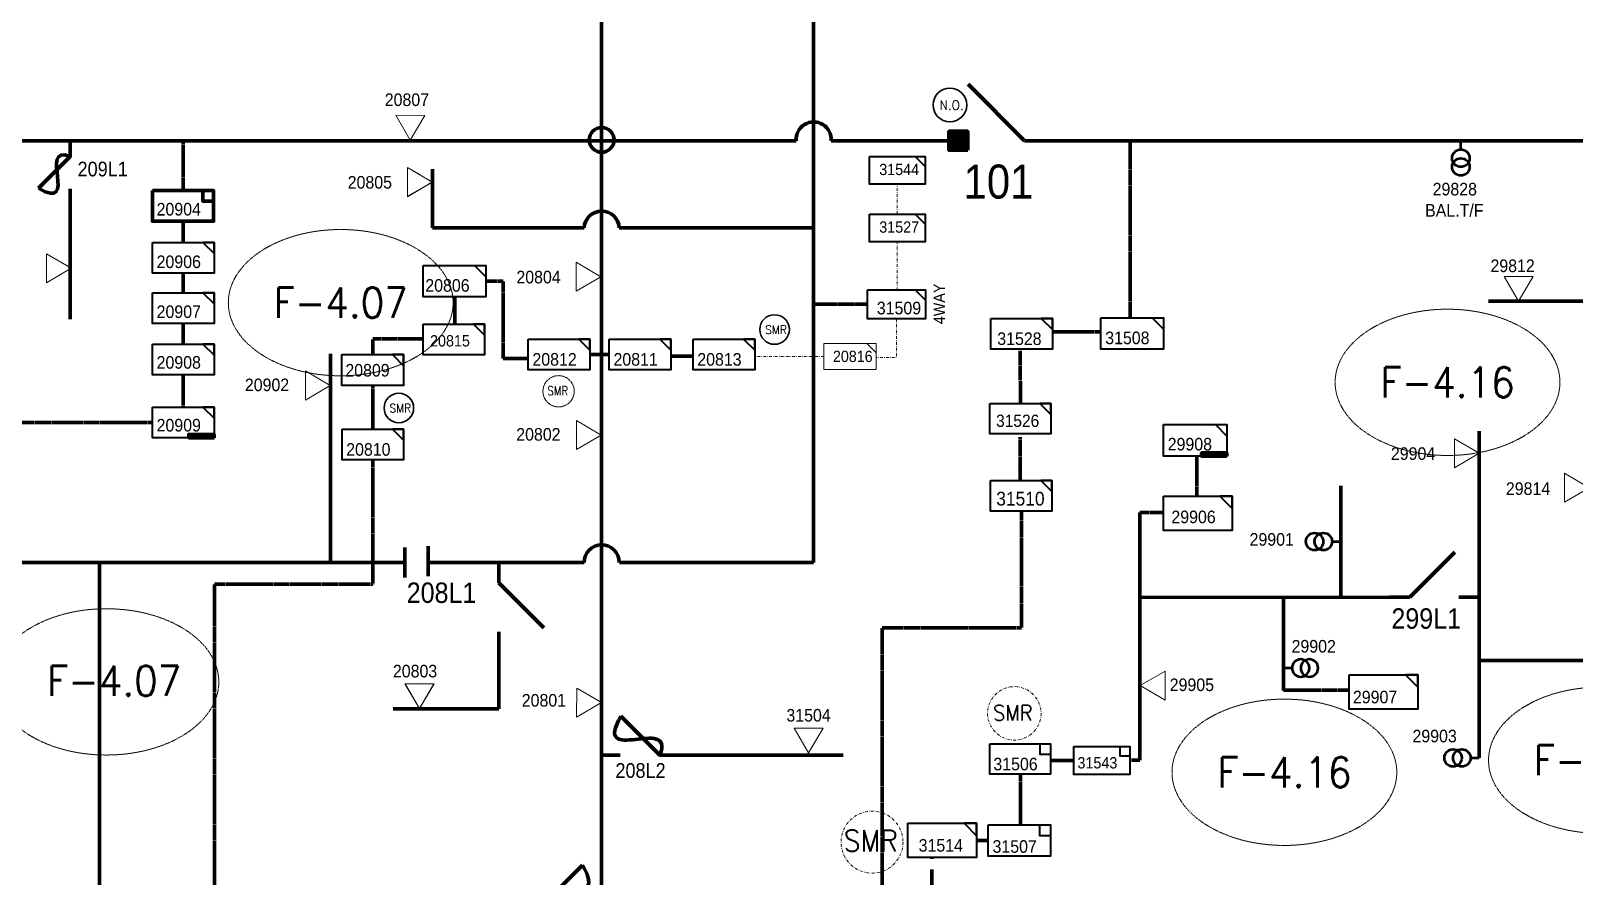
# Model space of a CAD drawing. Header units: metres. Extents: x 65984 to 144644, y -19036 to 23726.
# Drawn here: x 111825.1 to 112278.5, y 21247.8 to 21496.3 of the extents above; entities that cross this region are included whole.
import ezdxf
from ezdxf.enums import TextEntityAlignment as Align

# ---------------------------------------------------------------- set-up
doc = ezdxf.new("R2010")
doc.units = ezdxf.units.M
doc.header["$MEASUREMENT"] = 0
for name, pattern in [('( Phantom )', [2.5, 1.25, -0.25, 0.25, -0.25, 0.25, -0.25]), ('DGN Style 3', [0.013877, 0, -0.013877]), ('DGN Style 4', [1.6, 0.8, -0.4, 0, -0.4])]:
    doc.linetypes.add(name, pattern=pattern)
doc.layers.get('0').update_dxf_attribs({"color": 95, "lineweight": 40})
for name, color, linetype, lineweight in [('ABS', 7, 'Continuous', 40), ('ABS NUMBER', 112, 'Continuous', 30), ('CONTRACTOR NAME', 95, 'Continuous', 40), ('d_fco', 5, 'Continuous', 40), ('d_fco text', 95, 'Continuous', 40), ('d_oh branch', 94, 'Continuous', 40), ('d_tf', 1, 'Continuous', 40), ('d_tf no', 6, 'Continuous', 40), ('d_tf_200', 1, 'Continuous', 40), ('d_ug cable', 95, 'Continuous', 40), ('d_unit sub', 7, 'Continuous', 40), ('FDR  4  02', 126, 'Continuous', 40), ('fedr no', 95, 'Continuous', 40), ('O H MAIN FEEDER', 4, 'Continuous', 100), ('SW N O', 114, 'Continuous', 30)]:
    doc.layers.add(name, color=color, linetype=linetype, lineweight=lineweight)
doc.styles.add('Style-Arial', font='arial.ttf')
doc.styles.add('Style-msdefault', font='msdefault.shx')
doc.styles.add('Style-simplex', font='simplex.shx')
doc.styles.add('Style-STANDARD', font='STANDARD.shx')

# ---------------------------------------------------------------- blocks, each defined once
blk = doc.blocks.new('TFU_71')
at = {"layer": 'd_tf_200', "color": 251, "linetype": 'Continuous', "lineweight": 53}
blk.add_line((0, 10), (0, 0), dxfattribs=at)
for centre in [(0, 30), (0, 20)]:
    blk.add_circle(centre, 10, dxfattribs=at)
blk = doc.blocks.new('ABS2_1_1')
at = {"color": 0, "linetype": 'ByBlock', "lineweight": -2, "ltscale": 500}
for q in [(-29900, 43500), (0, 0)]:
    blk.add_line((0, 13600), q, dxfattribs=at)
at = {"color": 0, "linetype": 'ByBlock', "lineweight": -2, "ltscale": 500, "flags": 128}
for points in [[(5000, 43600), (-5000, 43600), (-5000, 53600), (5000, 53600)], [(3791, 49653), (3791, 49653), (3791, 49653)]]:
    blk.add_lwpolyline(points, close=True, dxfattribs=at)
at = {"color": 0, "linetype": 'ByBlock', "lineweight": -2, "ltscale": 500}
for points in [[(5000, 43600), (-5000, 43600), (5000, 53600), (-5000, 53600)], [(3791, 49653), (3791, 49653), (3791, 49653)]]:
    blk.add_solid(points, dxfattribs=at)
blk = doc.blocks.new('TF_8')
at = {"color": 0, "linetype": 'ByBlock', "lineweight": -2}
blk.add_line((6.3, 4.95), (9.9, 1.35), dxfattribs=at)
blk.add_3dface([(-10.1, 4.95), (9.9, 4.95), (9.9, -5.05), (-10.1, -5.05)], dxfattribs=at)
blk = doc.blocks.new('TF3')
at = {"color": 0, "linetype": 'ByBlock', "lineweight": -2}
for p, q in [((11.3, 9), (18.3, 9)), ((18.3, 9), (18.3, 2))]:
    blk.add_line(p, q, dxfattribs=at)
at = {"color": 0, "linetype": 'ByBlock', "lineweight": -2, "flags": 128}
blk.add_lwpolyline([(18.3, 2), (11.3, 2), (11.3, 9)], dxfattribs=at)
at = {"color": 0, "linetype": 'ByBlock', "lineweight": -2}
blk.add_3dface([(-21.7, 9), (18.3, 9), (18.3, -11), (-21.7, -11)], dxfattribs=at)
blk = doc.blocks.new('*U746')
at = {"layer": 'd_fco', "color": 1, "linetype": 'Continuous', "lineweight": 100}
blk.add_line((-4.6, 4.21), (-10.13, 4.21), dxfattribs=at)
at = {"layer": 'd_fco', "color": 1, "linetype": 'Continuous', "lineweight": 100, "flags": 128}
blk.add_lwpolyline([(13.02, 4.21), (7.07, 4.21), (-4.4, -7.26)], dxfattribs=at)
at = {"layer": 'd_fco', "color": 1, "linetype": 'Continuous', "lineweight": 100}
blk.add_open_spline([(-4.4, -7.26), (-13, 7.69), (11.58, -7.67), (7.07, 4.21)], degree=3, dxfattribs=at)
blk = doc.blocks.new('*U852')
at = {"layer": 'ABS', "color": 7, "linetype": 'Continuous', "lineweight": 211, "ltscale": 0.212951}
for p, q in [((-8.32, 9.06), (-8.32, 16.62)), ((-8.32, 9.06), (8.3, -7.56)), ((-8.32, -16.6), (-8.32, -9.05))]:
    blk.add_line(p, q, dxfattribs=at)
blk = doc.blocks.new('*U892')
at = {"layer": 'SW N O', "color": 3}
blk.add_circle((0, 0), 16.8, dxfattribs=at)
at = {"layer": 'SW N O', "color": 3, "style": 'Style-STANDARD'}
blk.add_text('N.O.', height=9.6, dxfattribs=at).set_placement((1.7, -0.2), align=Align.MIDDLE_CENTER)
blk = doc.blocks.new('FUSE01')
at = {"color": 0, "linetype": 'ByBlock', "lineweight": -2}
blk.add_line((0, -17.15), (0, -22.55), dxfattribs=at)
at = {"color": 0, "linetype": 'ByBlock', "lineweight": -2, "flags": 128}
blk.add_lwpolyline([(0, 0.05), (0, -5.75), (-11.2, -16.95)], dxfattribs=at)
at = {"color": 0, "linetype": 'ByBlock', "lineweight": -2}
blk.add_open_spline([(-11.2, -16.95), (3.4, -25.35), (-11.6, -1.35), (0, -5.75)], degree=3, dxfattribs=at)
blk = doc.blocks.new('TFU_9')
at = {"layer": 'd_tf_200', "color": 1, "linetype": 'Continuous', "lineweight": 53}
blk.add_line((0, 10), (0, 0), dxfattribs=at)
for centre in [(0, 30), (0, 20)]:
    blk.add_circle(centre, 10, dxfattribs=at)
blk = doc.blocks.new('*U1432')
at = {"layer": 'SW N O', "color": 3}
blk.add_circle((0, 0), 16.8, dxfattribs=at)
at = {"layer": 'SW N O', "color": 1, "style": 'Style-STANDARD'}
blk.add_text('SMR', height=9.6, dxfattribs=at).set_placement((1.7, -0.2), align=Align.MIDDLE_CENTER)
blk = doc.blocks.new('*U2122')
at = {"layer": 'd_unit sub', "color": 251, "linetype": 'Continuous', "lineweight": 40, "flags": 128}
blk.add_lwpolyline([(20, 10), (12.8, 10), (20, 2.8)], close=True, dxfattribs=at)
at = {"layer": 'd_unit sub', "color": 251, "linetype": 'Continuous', "lineweight": 40, "xscale": 2, "yscale": 2, "zscale": 0.9436441887051116}
blk.add_blockref('TF_8', (0.2, 0.1), dxfattribs=at)
blk = doc.blocks.new('TRA1_587')
at = {"layer": 'd_tf', "color": 1, "linetype": 'Continuous', "lineweight": 0, "ltscale": 0.000426762, "flags": 128}
blk.add_lwpolyline([(10, -17), (0, 0), (-10, -17)], close=True, dxfattribs=at)
blk = doc.blocks.new('TRA1_586')
at = {"layer": 'd_tf', "color": 1, "linetype": 'Continuous', "lineweight": 0, "ltscale": 0.000426762, "xscale": 1.000046566088347, "yscale": 1.000046566088347, "zscale": 1.000046566088347, "rotation": 180.0000042736749}
blk.add_blockref('TRA1_587', (0, 0), dxfattribs=at)
blk = doc.blocks.new('TRA1_628')
at = {"layer": 'd_tf', "color": 231, "linetype": 'Continuous', "lineweight": 0, "ltscale": 0.000426762, "flags": 128}
blk.add_lwpolyline([(10, -17), (0, 0), (-10, -17)], close=True, dxfattribs=at)
blk = doc.blocks.new('TRA1_627')
at = {"layer": 'd_tf', "color": 231, "linetype": 'Continuous', "lineweight": 0, "ltscale": 0.000426762, "xscale": 1.000046566088347, "yscale": 1.000046566088347, "zscale": 1.000046566088347, "rotation": 180.0000042736749}
blk.add_blockref('TRA1_628', (0, 0), dxfattribs=at)
blk = doc.blocks.new('TRA1_626')
at = {"layer": 'd_tf', "color": 194, "linetype": 'Continuous', "lineweight": 0, "ltscale": 0.000426762, "flags": 128}
blk.add_lwpolyline([(10, -17), (0, 0), (-10, -17)], close=True, dxfattribs=at)
blk = doc.blocks.new('TRA1_625')
at = {"layer": 'd_tf', "color": 194, "linetype": 'Continuous', "lineweight": 0, "ltscale": 0.000426762, "xscale": 1.000046566207833, "yscale": 1.000046566207833, "zscale": 1.000046566207833, "rotation": 180}
blk.add_blockref('TRA1_626', (0, 0), dxfattribs=at)
blk = doc.blocks.new('TRA1_630')
at = {"layer": 'd_tf', "color": 1, "linetype": 'Continuous', "lineweight": 0, "ltscale": 0.000426762, "flags": 128}
blk.add_lwpolyline([(10.1, -17), (0.1, 0), (-9.9, -17)], close=True, dxfattribs=at)
blk = doc.blocks.new('TRA1_629')
at = {"layer": 'd_tf', "color": 1, "linetype": 'Continuous', "lineweight": 0, "ltscale": 0.000426762, "xscale": 1.000046566088347, "yscale": 1.000046566088347, "zscale": 1.000046566088347, "rotation": 180.0000042736749}
blk.add_blockref('TRA1_630', (0, 0), dxfattribs=at)
blk = doc.blocks.new('TRA1_569')
at = {"layer": 'd_tf', "color": 1, "linetype": 'Continuous', "lineweight": 0, "ltscale": 0.000426762, "flags": 128}
blk.add_lwpolyline([(10, -17.1), (0, -0.1), (-10, -17.1)], close=True, dxfattribs=at)
blk = doc.blocks.new('TRA1_568')
at = {"layer": 'd_tf', "color": 1, "linetype": 'Continuous', "lineweight": 0, "ltscale": 0.000426762, "xscale": 1.000046566207833, "yscale": 1.000046566207833, "zscale": 1.000046566207833, "rotation": 180}
blk.add_blockref('TRA1_569', (0, 0), dxfattribs=at)
blk = doc.blocks.new('*U2220')
at = {"layer": 'd_unit sub', "color": 231, "linetype": 'Continuous', "lineweight": 40, "flags": 128}
blk.add_lwpolyline([(5.46, 4.25), (8.53, 4.25), (8.53, 1.18)], close=True, dxfattribs=at)
at = {"layer": 'd_unit sub', "color": 231, "linetype": 'Continuous', "lineweight": 40, "xscale": 0.8535245333131425, "yscale": 0.8535245333131425, "zscale": 0.4267622666565712}
blk.add_blockref('TF_8', (0.08, 0.03), dxfattribs=at)
blk = doc.blocks.new('*U2226')
at = {"layer": 'd_unit sub', "color": 194, "linetype": 'Continuous', "lineweight": 40, "flags": 128}
blk.add_lwpolyline([(20, 10), (12.8, 10), (20, 2.8)], close=True, dxfattribs=at)
at = {"layer": 'd_unit sub', "color": 194, "linetype": 'Continuous', "lineweight": 40, "xscale": 2, "yscale": 2, "zscale": 0.9436441887051116}
blk.add_blockref('TF_8', (0.2, 0.1), dxfattribs=at)
blk = doc.blocks.new('*U2234')
at = {"layer": 'd_unit sub', "color": 2, "linetype": 'Continuous', "lineweight": 40, "flags": 128}
blk.add_lwpolyline([(20, 10), (12.8, 10), (20, 2.8)], close=True, dxfattribs=at)
at = {"layer": 'd_unit sub', "color": 2, "linetype": 'Continuous', "lineweight": 40, "xscale": 2, "yscale": 2, "zscale": 0.9436441887051116}
blk.add_blockref('TF_8', (0.2, 0.1), dxfattribs=at)
blk = doc.blocks.new('*U2322')
at = {"layer": 'd_unit sub', "color": 2, "linetype": 'Continuous', "lineweight": 40, "flags": 128}
blk.add_lwpolyline([(20, 10), (12.8, 10), (20, 2.8)], close=True, dxfattribs=at)
at = {"layer": 'd_unit sub', "color": 2, "linetype": 'Continuous', "lineweight": 40, "xscale": 2, "yscale": 2, "zscale": 0.9436441887051116}
blk.add_blockref('TF_8', (0.2, 0.1), dxfattribs=at)
blk = doc.blocks.new('*U2334')
at = {"layer": 'd_unit sub', "color": 2, "linetype": 'Continuous', "lineweight": 40, "flags": 128}
blk.add_lwpolyline([(19.99, 9.99), (12.79, 9.99), (19.99, 2.79)], close=True, dxfattribs=at)
at = {"layer": 'd_unit sub', "color": 2, "linetype": 'Continuous', "lineweight": 40, "xscale": 2, "yscale": 2, "zscale": 0.8461415128981612}
blk.add_blockref('TF_8', (0.19, 0.09), dxfattribs=at)
blk = doc.blocks.new('*U2402')
at = {"layer": 'd_unit sub', "color": 1, "linetype": 'Continuous', "lineweight": 40, "flags": 128}
blk.add_lwpolyline([(20, 10), (12.8, 10), (20, 2.8)], close=True, dxfattribs=at)
at = {"layer": 'd_unit sub', "color": 1, "linetype": 'Continuous', "lineweight": 40, "xscale": 2, "yscale": 2, "zscale": 0.9436441887051116}
blk.add_blockref('TF_8', (0.2, 0.1), dxfattribs=at)
blk = doc.blocks.new('TRA1_708')
at = {"layer": 'd_tf', "color": 1, "linetype": 'Continuous', "lineweight": 0, "ltscale": 0.000426762, "flags": 128}
blk.add_lwpolyline([(9.9, -17.1), (-0.1, -0.1), (-10.1, -17.1)], close=True, dxfattribs=at)
blk = doc.blocks.new('TRA1_707')
at = {"layer": 'd_tf', "color": 1, "linetype": 'Continuous', "lineweight": 0, "ltscale": 0.000426762, "xscale": 1.000046566207833, "yscale": 1.000046566207833, "zscale": 1.000046566207833, "rotation": 180}
blk.add_blockref('TRA1_708', (0, 0), dxfattribs=at)
blk = doc.blocks.new('*U2414')
at = {"layer": 'd_unit sub', "color": 1, "linetype": 'Continuous', "lineweight": 40, "flags": 128}
blk.add_lwpolyline([(19.99, 9.99), (12.79, 9.99), (19.99, 2.79)], close=True, dxfattribs=at)
at = {"layer": 'd_unit sub', "color": 1, "linetype": 'Continuous', "lineweight": 40, "xscale": 2, "yscale": 2, "zscale": 0.8461415128981612}
blk.add_blockref('TF_8', (0.19, 0.09), dxfattribs=at)
blk = doc.blocks.new('TRA1_710')
at = {"layer": 'd_tf', "color": 1, "linetype": 'Continuous', "lineweight": 0, "ltscale": 0.000426762, "flags": 128}
blk.add_lwpolyline([(10.1, -17), (0.1, 0), (-9.9, -17)], close=True, dxfattribs=at)
blk = doc.blocks.new('TRA1_709')
at = {"layer": 'd_tf', "color": 1, "linetype": 'Continuous', "lineweight": 0, "ltscale": 0.000426762, "xscale": 1.000046566207833, "yscale": 1.000046566207833, "zscale": 1.000046566207833, "rotation": 180}
blk.add_blockref('TRA1_710', (0, 0), dxfattribs=at)
blk = doc.blocks.new('TRA1_1446')
at = {"layer": 'd_ug cable', "color": 11, "linetype": 'DGN Style 3', "lineweight": 13, "flags": 128}
blk.add_lwpolyline([(10, -17), (0, 0), (-10, -17)], close=True, dxfattribs=at)
blk = doc.blocks.new('TRA1_1445')
at = {"layer": 'd_ug cable', "color": 11, "linetype": 'DGN Style 3', "lineweight": 13, "xscale": 1.000046566207833, "yscale": 1.000046566207833, "zscale": 1.000046566207833, "rotation": 180}
blk.add_blockref('TRA1_1446', (0, 0), dxfattribs=at)
blk = doc.blocks.new('*U3440')
at = {"layer": 'd_ug cable', "color": 11, "linetype": 'DGN Style 3', "lineweight": 13, "flags": 128}
blk.add_lwpolyline([(5.46, 4.25), (8.53, 4.25), (8.53, 1.18)], close=True, dxfattribs=at)
at = {"layer": 'd_ug cable', "color": 11, "linetype": 'DGN Style 3', "lineweight": 13, "xscale": 0.8535245333131425, "yscale": 0.8535245333131425, "zscale": 0.4267622666565712}
blk.add_blockref('TF_8', (0.08, 0.03), dxfattribs=at)
blk = doc.blocks.new('*U3454')
at = {"layer": 'd_ug cable', "color": 6, "linetype": 'Continuous', "lineweight": 13, "flags": 128}
blk.add_lwpolyline([(5.46, 4.25), (8.53, 4.25), (8.53, 1.18)], close=True, dxfattribs=at)
at = {"layer": 'd_ug cable', "color": 6, "linetype": 'Continuous', "lineweight": 13, "xscale": 0.8535245333131425, "yscale": 0.8535245333131425, "zscale": 0.4267622666565712}
blk.add_blockref('TF_8', (0.08, 0.03), dxfattribs=at)
blk = doc.blocks.new('TRA1_1454')
at = {"layer": 'd_ug cable', "color": 6, "linetype": 'Continuous', "lineweight": 13, "flags": 128}
blk.add_lwpolyline([(10.1, -17), (0.1, 0), (-9.9, -17)], close=True, dxfattribs=at)
blk = doc.blocks.new('TRA1_1453')
at = {"layer": 'd_ug cable', "color": 6, "linetype": 'Continuous', "lineweight": 13, "xscale": 1.000046566088347, "yscale": 1.000046566088347, "zscale": 1.000046566088347, "rotation": 180.0000042736749}
blk.add_blockref('TRA1_1454', (0, 0), dxfattribs=at)
blk = doc.blocks.new('*U3820')
at = {"layer": 'd_unit sub', "color": 6, "linetype": 'Continuous', "lineweight": 40, "flags": 128}
blk.add_lwpolyline([(5.46, 4.25), (8.53, 4.25), (8.53, 1.18)], close=True, dxfattribs=at)
at = {"layer": 'd_unit sub', "color": 6, "linetype": 'Continuous', "lineweight": 40, "xscale": 0.8535245333131424, "yscale": 0.8535245333131424, "zscale": 0.2933023520759168}
blk.add_blockref('TF_8', (0.08, 0.03), dxfattribs=at)
blk = doc.blocks.new('*U3834')
at = {"layer": 'd_unit sub', "color": 194, "linetype": 'Continuous', "lineweight": 40, "flags": 128}
blk.add_lwpolyline([(20, 10), (12.8, 10), (20, 2.8)], close=True, dxfattribs=at)
at = {"layer": 'd_unit sub', "color": 194, "linetype": 'Continuous', "lineweight": 40, "xscale": 2, "yscale": 2, "zscale": 0.8536015109420664}
blk.add_blockref('TF_8', (0.2, 0.1), dxfattribs=at)
blk = doc.blocks.new('*U3844')
at = {"layer": 'd_unit sub', "color": 251, "linetype": 'Continuous', "lineweight": 40, "flags": 128}
blk.add_lwpolyline([(20, 10), (12.8, 10), (20, 2.8)], close=True, dxfattribs=at)
at = {"layer": 'd_unit sub', "color": 251, "linetype": 'Continuous', "lineweight": 40, "xscale": 2, "yscale": 2, "zscale": 0.8531583076917896}
blk.add_blockref('TF_8', (0.2, 0.1), dxfattribs=at)
blk = doc.blocks.new('*U3845')
at = {"layer": 'd_unit sub', "color": 251, "linetype": 'Continuous', "lineweight": 40, "flags": 128}
blk.add_lwpolyline([(20, 10), (12.8, 10), (20, 2.8)], close=True, dxfattribs=at)
at = {"layer": 'd_unit sub', "color": 251, "linetype": 'Continuous', "lineweight": 40, "xscale": 2, "yscale": 2, "zscale": 0.856885946261824}
blk.add_blockref('TF_8', (0.2, 0.1), dxfattribs=at)

msp = doc.modelspace()

# ---------------------------------------------------------------- linework, layer by layer
at = {"layer": 'CONTRACTOR NAME', "color": 140, "lineweight": 211, "ltscale": 0.498271, "flags": 128}
for points in [[(111876.87, 21376.68), (111871.45, 21376.68), (111871.45, 21377.67), (111876.87, 21377.67)], [(111878.87, 21376.68), (111876.87, 21376.68), (111876.87, 21377.67), (111878.87, 21377.67)]]:
    msp.add_lwpolyline(points, close=True, dxfattribs=at)
at = {"layer": 'CONTRACTOR NAME', "color": 1, "lineweight": 211, "ltscale": 0.498271, "flags": 128}
for points in [[(112174.43, 21371.26), (112169.01, 21371.26), (112169.01, 21372.24), (112174.43, 21372.24)], [(112176.43, 21371.26), (112174.43, 21371.26), (112174.43, 21372.24), (112176.43, 21372.24)]]:
    msp.add_lwpolyline(points, close=True, dxfattribs=at)
at = {"layer": 'd_oh branch', "color": 231, "linetype": 'Continuous', "lineweight": 100}
for p, q in [((111943.03, 21438.4), (111943.03, 21455.69)), ((111987.62, 21438.4), (111943.03, 21438.4)), ((112055, 21438.43), (111997.95, 21438.4)), ((111962.55, 21314.81), (111962.55, 21297.04)), ((111962.55, 21297.04), (111931.5, 21297.04))]:
    msp.add_line(p, q, dxfattribs=at)
at = {"layer": 'd_oh branch', "color": 1, "linetype": 'Continuous', "lineweight": 100}
for p, q in [((111836.65, 21445.55), (111836.65, 21411.6)), ((112371.51, 21416.87), (112253.29, 21416.87)), ((112250.59, 21330.14), (112250.59, 21378.64)), ((112209.9, 21329.66), (112209.9, 21362.56)), ((112150.87, 21354.7), (112150.87, 21329.74)), ((112193.05, 21329.77), (112193.05, 21302.45)), ((112250.59, 21282.59), (112250.59, 21311.27)), ((112015.84, 21283.44), (112063.76, 21283.44))]:
    msp.add_line(p, q, dxfattribs=at)
at = {"layer": 'd_oh branch', "color": 194, "linetype": 'Continuous', "lineweight": 100}
for p, q in [((111913.09, 21340.05), (111913.09, 21401.37)), ((111845.27, 21189.88), (111845.27, 21339.86))]:
    msp.add_line(p, q, dxfattribs=at)
at = {"layer": 'd_oh branch', "color": 2, "linetype": 'Continuous', "lineweight": 100}
for p, q in [((111934.92, 21344.48), (111934.92, 21335.6)), ((111941.8, 21344.86), (111941.8, 21335.97))]:
    msp.add_line(p, q, dxfattribs=at)
at = {"layer": 'd_oh branch', "color": 1, "linetype": 'Continuous', "lineweight": 211}
for p, q in [((112150.87, 21329.74), (112226.11, 21329.81)), ((112150.87, 21329.74), (112150.87, 21281.94)), ((112250.59, 21311.27), (112250.59, 21330.14)), ((112420.48, 21311.27), (112250.59, 21311.27))]:
    msp.add_line(p, q, dxfattribs=at)
at = {"layer": 'd_oh branch', "color": 231, "linetype": 'Continuous', "lineweight": 100}
msp.add_arc((111992.78, 21438.14), 5.17, 2.9654, 177.0867, dxfattribs=at)
at = {"layer": 'd_ug cable', "color": 6, "linetype": 'Continuous', "lineweight": 13}
for p, q in [((112055, 21340.05), (112055, 21536.81)), ((111943.03, 21438.4), (111943.03, 21455.69)), ((111987.62, 21438.4), (111943.03, 21438.4)), ((112055, 21438.43), (111997.95, 21438.4)), ((111987.61, 21340.02), (111941.8, 21340.02)), ((112055, 21340.05), (111997.96, 21340.05)), ((111962.55, 21314.81), (111962.55, 21297.04)), ((111962.55, 21297.04), (111931.5, 21297.04))]:
    msp.add_line(p, q, dxfattribs=at)
at = {"layer": 'd_ug cable', "color": 1, "linetype": 'DGN Style 3', "lineweight": 100}
for p, q in [((111869.83, 21449.25), (111869.83, 21464)), ((111869.83, 21434.14), (111869.83, 21440.21)), ((111869.83, 21419.32), (111869.83, 21425.09)), ((111869.83, 21404.23), (111869.83, 21410.28)), ((111869.83, 21385.73), (111869.83, 21395.18)), ((111860.78, 21381.21), (111788.98, 21381.21)), ((112167.59, 21359.52), (112167.59, 21371.26)), ((112150.87, 21354.7), (112157.83, 21354.7)), ((112147.98, 21281.94), (112150.87, 21281.94)), ((112102.9, 21258.33), (112106.34, 21258.33))]:
    msp.add_line(p, q, dxfattribs=at)
at = {"layer": 'd_ug cable', "color": 6, "linetype": 'DGN Style 4', "lineweight": 13}
for p, q in [((112079.63, 21442.46), (112079.63, 21451.32)), ((112079.63, 21420.11), (112079.63, 21434.37)), ((112055, 21415.93), (112070.85, 21415.93)), ((112058.07, 21400.62), (112037.73, 21400.54))]:
    msp.add_line(p, q, dxfattribs=at)
at = {"layer": 'd_ug cable', "color": 11, "linetype": 'DGN Style 3', "lineweight": 13}
for p, q in [((111987.62, 21438.4), (111943.03, 21438.4)), ((112055, 21438.43), (111997.95, 21438.4)), ((112055, 21415.93), (112070.85, 21415.93)), ((111987.61, 21340.02), (111941.8, 21340.02)), ((112055, 21340.05), (111997.96, 21340.05)), ((111962.55, 21314.81), (111962.55, 21297.04)), ((111962.55, 21297.04), (111931.5, 21297.04))]:
    msp.add_line(p, q, dxfattribs=at)
at = {"layer": 'd_ug cable', "color": 194, "linetype": 'DGN Style 3', "lineweight": 100}
for p, q in [((111949.67, 21410.06), (111949.67, 21418.16)), ((111989.29, 21401.18), (111995.01, 21401.18)), ((111963.8, 21400.01), (111971.2, 21400.01)), ((112013.1, 21400.71), (112019.64, 21400.71))]:
    msp.add_line(p, q, dxfattribs=at)
at = {"layer": 'd_ug cable', "color": 231, "linetype": 'DGN Style 3', "lineweight": 100}
msp.add_line((112055, 21415.93), (112070.85, 21415.93), dxfattribs=at)
at = {"layer": 'd_ug cable', "color": 251, "linetype": 'DGN Style 3', "lineweight": 100, "flags": 128}
for points in [[(112148.02, 21464), (112148.02, 21411.94), (112148.12, 21411.94)], [(112139.41, 21407.84), (112139.41, 21407.84), (112125.18, 21407.84)], [(112115.74, 21402.29), (112115.74, 21402.29), (112115.79, 21386.78)], [(112115.74, 21376.84), (112115.74, 21376.84), (112115.74, 21364.04)], [(111895.28, 20644.58), (111895.28, 20675.57), (112069.27, 20675.57), (112069.27, 21060.05), (112075.22, 21060.05), (112075.22, 21320.87), (112116.13, 21320.87), (112116.13, 21354.9)]]:
    msp.add_lwpolyline(points, dxfattribs=at)
at = {"layer": 'd_ug cable', "color": 194, "linetype": 'DGN Style 3', "lineweight": 100, "flags": 128}
for points in [[(111958.71, 21422.76), (111963.8, 21422.76), (111963.8, 21400.01), (111963.8, 21400.01)], [(111925.55, 21401.13), (111925.55, 21405.75), (111940.33, 21405.75), (111940.33, 21405.75)], [(111925.53, 21379.23), (111925.53, 21392.39), (111925.53, 21392.39)], [(111776.05, 21172.99), (111878.97, 21172.99), (111878.97, 21333.64), (111925.53, 21333.64), (111925.53, 21370.19)]]:
    msp.add_lwpolyline(points, dxfattribs=at)
at = {"layer": 'd_ug cable', "color": 6, "linetype": 'DGN Style 4', "lineweight": 13, "flags": 128}
msp.add_lwpolyline([(112079.38, 21411.66), (112079.38, 21400.33), (112073.43, 21400.33)], dxfattribs=at)
at = {"layer": 'd_ug cable', "color": 1, "linetype": 'DGN Style 3', "lineweight": 100, "flags": 128}
for points in [[(112212.4, 21302.51), (112193.05, 21302.51)], [(112131.48, 21281.84), (112124.79, 21281.84)], [(112115.86, 21262.91), (112115.86, 21277.81)]]:
    msp.add_lwpolyline(points, dxfattribs=at)
at = {"layer": 'd_ug cable', "color": 1, "linetype": '( Phantom )', "lineweight": 140, "ltscale": 12.802868, "flags": 128}
msp.add_lwpolyline([(111814.73, 20644.58), (111814.73, 20690.41), (112055.7, 20690.41), (112055.7, 21047.38), (112089.75, 21047.38), (112089.75, 21253.28)], dxfattribs=at)
at = {"layer": 'd_ug cable', "color": 2, "linetype": 'DGN Style 3', "lineweight": 13}
msp.add_circle((111980.11, 21390.36), 4.6, dxfattribs=at)
at = {"layer": 'd_ug cable', "color": 2, "linetype": 'DGN Style 4', "lineweight": 13}
for centre, radius in [((112114.01, 21295.69), 7.86), ((112072.2, 21257.84), 9.1)]:
    msp.add_circle(centre, radius, dxfattribs=at)
at = {"layer": 'd_ug cable', "color": 6, "linetype": 'Continuous', "lineweight": 13}
for centre, start, end in [((111992.78, 21438.14), 2.9654, 177.0867), ((111992.78, 21340.05), 360, 180)]:
    msp.add_arc(centre, 5.17, start, end, dxfattribs=at)
at = {"layer": 'FDR  4  02', "color": 1, "linetype": 'Continuous'}
msp.add_line((111992.73, 21393.54), (111992.73, 21564.04), dxfattribs=at)
at = {"layer": 'fedr no', "color": 82, "linetype": 'DGN Style 3', "lineweight": 13, "true_color": 0x1dc70e}
for centre in [(111916.1, 21416.41), (112241.28, 21392.99), (111847.26, 21304.94), (112286.35, 21281.91), (112193.35, 21278.37)]:
    msp.add_ellipse(centre, major_axis=(33.02, 0), ratio=0.651175, dxfattribs=at)
at = {"layer": 'O H MAIN FEEDER', "color": 1, "lineweight": 211, "ltscale": 0.498271}
msp.add_line((111992.73, 21172.8), (111992.73, 21564.04), dxfattribs=at)
at = {"layer": 'O H MAIN FEEDER', "color": 231, "lineweight": 211, "ltscale": 0.498271}
for p, q in [((112055, 21340.05), (112055, 21536.81)), ((111987.61, 21340.02), (111941.8, 21340.02)), ((112055, 21340.05), (111997.96, 21340.05))]:
    msp.add_line(p, q, dxfattribs=at)
at = {"layer": 'O H MAIN FEEDER', "color": 194, "lineweight": 211, "ltscale": 0.498271}
for p, q in [((111934.92, 21340.05), (111681.77, 21340.05)), ((112055, 21340.05), (111997.96, 21340.05))]:
    msp.add_line(p, q, dxfattribs=at)
at = {"layer": 'O H MAIN FEEDER', "color": 1, "lineweight": 211, "ltscale": 0.498271, "flags": 128}
for points in [[(112049.89, 21464), (111589.27, 21464)], [(112094.7, 21464), (112060.21, 21464)]]:
    msp.add_lwpolyline(points, dxfattribs=at)
at = {"layer": 'O H MAIN FEEDER', "color": 251, "lineweight": 211, "ltscale": 0.498271, "flags": 128}
msp.add_lwpolyline([(112577.47, 21464), (112120.26, 21464)], dxfattribs=at)
at = {"layer": 'O H MAIN FEEDER', "color": 1, "ltscale": 0.426762}
msp.add_circle((111992.77, 21464.26), 3.65, dxfattribs=at)
at = {"layer": 'O H MAIN FEEDER', "color": 1, "lineweight": 211, "ltscale": 0.498271}
msp.add_arc((112055.05, 21464.34), 5.17, 356.2737, 183.7263, dxfattribs=at)
at = {"layer": 'O H MAIN FEEDER', "color": 231, "lineweight": 211, "ltscale": 0.498271}
msp.add_arc((111992.78, 21340.05), 5.17, 360, 180, dxfattribs=at)

# ---------------------------------------------------------------- block references
at = {"layer": 'ABS', "color": 7, "linetype": 'Continuous', "lineweight": 211, "ltscale": 0.829472, "xscale": 0.000555747191877611, "yscale": -0.0005557471918776113, "zscale": 0.0003680335276451397, "rotation": 270.0000000000002}
msp.add_blockref('ABS2_1_1', (112124.57, 21464), dxfattribs=at)
at = {"layer": 'ABS', "color": 7, "linetype": 'Continuous', "lineweight": 211, "ltscale": 0.212951, "xscale": 0.7953855433463735, "yscale": 0.7953855433463735, "zscale": 0.7953855433463735, "rotation": 90.00000000000001}
msp.add_blockref('*U852', (112237.42, 21336.45), dxfattribs=at)
at = {"layer": 'ABS', "color": 7, "linetype": 'Continuous', "lineweight": 211, "ltscale": 0.212951, "xscale": 0.7953855433463735, "yscale": 0.7953855433463735, "zscale": 0.7953855433463735}
msp.add_blockref('*U852', (111969.17, 21326.81), dxfattribs=at)
at = {"layer": 'd_fco', "color": 1, "linetype": 'Continuous', "lineweight": 100, "xscale": 0.8364540426468796, "yscale": 0.8364540426468796, "zscale": 0.4182270213234398}
msp.add_blockref('FUSE01', (111836.65, 21464.22), dxfattribs=at)
at = {"layer": 'd_fco', "color": 1, "linetype": 'Continuous', "lineweight": 100, "extrusion": (0, 0, -1), "rotation": 180.0000000006}
msp.add_blockref('*U746', (-112002.82, 21287.65), dxfattribs=at)
at = {"layer": 'd_fco', "color": 1, "linetype": 'Continuous', "lineweight": 100, "rotation": 180.0000000006}
msp.add_blockref('*U746', (111982.75, 21243.8), dxfattribs=at)
at = {"layer": 'd_tf', "color": 1, "linetype": 'Continuous', "lineweight": 0, "ltscale": 0.000426762}
for name, p, xscale, yscale, zscale, rotation in [('TRA1_629', (111936.56, 21464.22), 0.4267628141947012, 0.4267628141947012, 0.4267628141947012, 359.9082192556203), ('TRA1_568', (111836.91, 21426.54), 0.4267622666565712, 0.4267622666565712, 0.4267622666565712, 89.99999999999999), ('TRA1_586', (111992.54, 21424), 0.4267628141947012, 0.4267628141947012, 0.4267628141947012, 89.90821925562032), ('TRA1_586', (111992.59, 21377.51), 0.4267628141947012, 0.4267628141947012, 0.4267628141947012, 89.90821925562032), ('TRA1_568', (112250.59, 21372.15), 0.4267622666565712, 0.4267622666565712, 0.4267622666565712, 89.99999999999999), ('TRA1_568', (112282.96, 21361.99), 0.4267622666565712, 0.4267622666565712, 0.4267622666565712, 89.99999999999999), ('TRA1_707', (112150.98, 21303.9), 0.4267622666565712, 0.4267622666565712, 0.4267622666565712, 270), ('TRA1_586', (111992.67, 21298.85), 0.4267628141947012, 0.4267628141947012, 0.4267628141947012, 89.90821925562032), ('TRA1_586', (112053.55, 21284.04), 0.4267628141947012, 0.4267628141947012, 0.4267628141947012, 359.9082192556203)]:
    msp.add_blockref(name, p, dxfattribs=dict(at, xscale=xscale, yscale=yscale, zscale=zscale, rotation=rotation))
at = {"layer": 'd_tf', "color": 231, "linetype": 'Continuous', "lineweight": 0, "ltscale": 0.000426762, "xscale": 0.4267628141947012, "yscale": 0.4267628141947012, "zscale": 0.4267628141947012}
for p, rotation in [((111942.98, 21451.86), 89.90821925562032), ((111939.25, 21297.12), 359.9082192556203)]:
    msp.add_blockref('TRA1_627', p, dxfattribs=dict(at, rotation=rotation))
at = {"layer": 'd_tf', "color": 1, "linetype": 'Continuous', "lineweight": 0, "ltscale": 0.000426762, "xscale": 0.4267622666565712, "yscale": 0.4267622666565712, "zscale": 0.4267622666565712}
msp.add_blockref('TRA1_709', (112262.22, 21416.85), dxfattribs=at)
at = {"layer": 'd_tf', "color": 194, "linetype": 'Continuous', "lineweight": 0, "ltscale": 0.000426762, "xscale": 0.4267622666565712, "yscale": 0.4267622666565712, "zscale": 0.4267622666565712, "rotation": 89.99999999999999}
msp.add_blockref('TRA1_625', (111912.98, 21392.06), dxfattribs=at)
at = {"layer": 'd_tf_200', "color": 251, "linetype": 'Continuous', "lineweight": 53, "xscale": 0.2560573599939427, "yscale": 0.2560573599939427, "zscale": 0.2560573599939427, "rotation": 179.9999999999998}
msp.add_blockref('TFU_71', (112245.19, 21464), dxfattribs=at)
at = {"layer": 'd_tf_200', "color": 1, "linetype": 'Continuous', "lineweight": 53, "xscale": 0.2560573599939425, "yscale": 0.2560573599939425, "zscale": 0.2560573599939425, "rotation": 89.99999999999991}
for p in [(112209.91, 21346.19), (112250.59, 21282.59)]:
    msp.add_blockref('TFU_9', p, dxfattribs=at)
at = {"layer": 'd_tf_200', "color": 1, "linetype": 'Continuous', "lineweight": 53, "extrusion": (0, 0, -1), "xscale": 0.2560573599939425, "yscale": 0.2560573599939425, "zscale": 0.2560573599939425, "rotation": 89.99999999999991}
msp.add_blockref('TFU_9', (-112193.03, 21309.01), dxfattribs=at)
at = {"layer": 'd_ug cable', "color": 11, "linetype": 'DGN Style 3', "lineweight": 13, "xscale": 0.4267628141947012, "yscale": 0.4267628141947012, "zscale": 0.4267628141947012}
for p, rotation in [((111942.98, 21451.86), 89.90821925562032), ((111939.25, 21297.12), 359.9082192556203)]:
    msp.add_blockref('TRA1_1445', p, dxfattribs=dict(at, rotation=rotation))
at = {"layer": 'd_ug cable', "color": 6, "linetype": 'Continuous', "lineweight": 13, "xscale": 0.4267628141947012, "yscale": 0.4267628141947012, "zscale": 0.4267628141947012}
for p, rotation in [((111942.98, 21451.86), 89.90821925562032), ((111939.25, 21297.12), 359.9082192556203)]:
    msp.add_blockref('TRA1_1453', p, dxfattribs=dict(at, rotation=rotation))
at = {"layer": 'd_ug cable', "color": 11, "linetype": 'DGN Style 3', "lineweight": 13}
msp.add_blockref('*U3440', (112079.39, 21415.94), dxfattribs=at)
at = {"layer": 'd_ug cable', "color": 6, "linetype": 'Continuous', "lineweight": 13}
msp.add_blockref('*U3454', (112079.39, 21415.94), dxfattribs=at)
at = {"layer": 'd_ug cable', "color": 6, "linetype": 'Continuous', "lineweight": 13, "xscale": 0.9, "yscale": 0.9, "zscale": 0.9}
msp.add_blockref('*U3454', (112065.75, 21400.6), dxfattribs=at)
at = {"layer": 'd_unit sub', "color": 6, "linetype": 'Continuous', "lineweight": 40, "xscale": 0.9546419289569933, "yscale": 0.9546419289569933, "zscale": 0.9546419289569933}
for p in [(112079.65, 21455.34), (112079.65, 21438.4)]:
    msp.add_blockref('*U3820', p, dxfattribs=at)
at = {"layer": 'd_unit sub', "color": 1, "linetype": 'Continuous', "lineweight": 40}
for name, p, xscale, yscale, zscale in [('*U2402', (111869.83, 21429.62), 0.4522491334813214, 0.4522491334813214, 0.4522491334813214), ('*U2402', (111869.83, 21414.81), 0.4522491334813214, 0.4522491334813214, 0.4522491334813214), ('*U2402', (111869.83, 21399.71), 0.4522491334813214, 0.4522491334813214, 0.4522491334813214), ('*U2402', (111869.83, 21381.21), 0.4522491334813214, 0.4522491334813214, 0.4522491334813214), ('TF_8', (112167.22, 21375.96), 0.9308181921767498, 0.9308181921767498, 0.4267622666565712), ('*U2414', (112167.93, 21354.48), 0.5043627574716748, 0.5043627574716748, 0.5043627574716748), ('*U2414', (112222.49, 21301.94), 0.5043627574716748, 0.5043627574716748, 0.5043627574716748), ('TF3', (112116.29, 21258.78), 0.4584168912935547, 0.4584168912935547, 0.1300771388769227)]:
    msp.add_blockref(name, p, dxfattribs=dict(at, xscale=xscale, yscale=yscale, zscale=zscale))
at = {"layer": 'd_unit sub', "color": 194, "linetype": 'Continuous', "lineweight": 40}
for name, p, xscale, yscale, zscale in [('TF_8', (111949.61, 21422.8), 0.919868966286045, 0.919868966286045, 0.4267622666565712), ('*U3834', (111949.33, 21405.55), 0.4499594190818881, 0.4499594190818881, 0.4499594190818881), ('*U2226', (112004.06, 21401.18), 0.4522491334813214, 0.4522491334813214, 0.4522491334813214), ('*U2226', (111925.51, 21396.62), 0.4522491334813214, 0.4522491334813214, 0.4522491334813214)]:
    msp.add_blockref(name, p, dxfattribs=dict(at, xscale=xscale, yscale=yscale, zscale=zscale))
at = {"layer": 'd_unit sub', "color": 231, "linetype": 'Continuous', "lineweight": 40}
msp.add_blockref('*U2220', (112079.39, 21415.94), dxfattribs=at)
at = {"layer": 'd_unit sub', "color": 251, "linetype": 'Continuous', "lineweight": 40}
for name, p, xscale, yscale, zscale in [('*U2122', (112116.14, 21407.27), 0.4522491334813214, 0.4522491334813214, 0.4522491334813214), ('TF_8', (112148.7, 21407.38), 0.919868966286045, 0.919868966286045, 0.4267622666565712), ('*U3845', (112115.8, 21382.3), 0.4482347290984225, 0.4482347290984225, 0.4482347290984225)]:
    msp.add_blockref(name, p, dxfattribs=dict(at, xscale=xscale, yscale=yscale, zscale=zscale))
at = {"layer": 'd_unit sub', "color": 2, "linetype": 'Continuous', "lineweight": 40}
for name, p, xscale, yscale, zscale in [('*U2322', (111980.25, 21401.18), 0.4522491334813214, 0.4522491334813214, 0.4522491334813214), ('*U2234', (112028.69, 21401.19), 0.4522491334813214, 0.4522491334813214, 0.4522491334813214), ('*U2234', (111925.54, 21374.72), 0.4522491334813214, 0.4522491334813214, 0.4522491334813214), ('TF3', (112116.51, 21282.72), 0.4460686404362343, 0.4460686404362343, 0.1300771388769227), ('*U2334', (112092.82, 21258.33), 0.5043627574716748, 0.5043627574716748, 0.5043627574716748)]:
    msp.add_blockref(name, p, dxfattribs=dict(at, xscale=xscale, yscale=yscale, zscale=zscale))
at = {"layer": 'd_unit sub', "color": 251, "linetype": 'Continuous', "lineweight": 40, "xscale": 0.4501931664125204, "yscale": 0.4501931664125204, "zscale": 0.4501931664125204, "rotation": 359.9999999999999}
msp.add_blockref('*U3844', (112115.99, 21359.67), dxfattribs=at)
at = {"layer": 'd_unit sub', "color": 1, "linetype": 'Continuous', "lineweight": 40, "xscale": 0.4125752021641992, "yscale": 0.4125752021641992, "zscale": 0.1170694249892304, "rotation": 359.9999999999999}
msp.add_blockref('TF3', (112140.43, 21282.27), dxfattribs=at)
at = {"layer": 'O H MAIN FEEDER', "color": 1, "lineweight": 211, "ltscale": 0.498271, "xscale": 0.4495509029650847, "yscale": 0.4495509029650847, "zscale": 0.1300771388769227, "rotation": 359.9999999999999}
msp.add_blockref('TF3', (111870.54, 21445.31), dxfattribs=at)
at = {"layer": 'SW N O', "color": 3, "xscale": 0.2950694635422144, "yscale": 0.2950694635422144, "zscale": 0.2950694635422144}
msp.add_blockref('*U892', (112095.07, 21474.52), dxfattribs=at)
at = {"layer": 'SW N O', "color": 1, "xscale": 0.2584763003422603, "yscale": 0.2584763003422603, "zscale": 0.2584763003422603}
for p in [(112043.56, 21408.51), (111933.18, 21385.45)]:
    msp.add_blockref('*U1432', p, dxfattribs=at)

# ---------------------------------------------------------------- texts
at = {"layer": 'ABS NUMBER', "color": 7, "lineweight": 140, "style": 'Style-Arial', "width": 0.88}
msp.add_text('101', height=10, dxfattribs=at).set_placement((112099.1, 21457.01), align=Align.TOP_LEFT)
at = {"layer": 'CONTRACTOR NAME', "color": 140, "lineweight": 211, "style": 'Style-msdefault', "width": 0.945946}
for s, height, p in [('2016.12.25', 0.683, (111871.68, 21377.53)), ('BDC', 0.572, (111877.21, 21377.47))]:
    msp.add_text(s, height=height, dxfattribs=at).set_placement(p, align=Align.TOP_LEFT)
at = {"layer": 'CONTRACTOR NAME', "color": 1, "lineweight": 211, "style": 'Style-msdefault', "width": 0.945946}
for s, height, p in [('2016.12.25', 0.683, (112169.24, 21372.1)), ('MTC', 0.572, (112174.78, 21372.04))]:
    msp.add_text(s, height=height, dxfattribs=at).set_placement(p, align=Align.TOP_LEFT)
at = {"layer": 'd_fco text', "color": 1, "linetype": 'Continuous', "lineweight": 80, "style": 'Style-msdefault', "width": 0.916667}
for s, height, p in [('209L1', 4.325, (111838.79, 21457.85)), ('299L1', 6, (112224.79, 21326.57)), ('208L2', 4.325, (111996.81, 21281.06))]:
    msp.add_text(s, height=height, dxfattribs=at).set_placement(p, align=Align.TOP_LEFT)
at = {"layer": 'd_fco text', "color": 231, "linetype": 'Continuous', "lineweight": 80, "style": 'Style-msdefault', "width": 0.916667}
msp.add_text('208L1', height=6, dxfattribs=at).set_placement((111935.49, 21334.15), align=Align.TOP_LEFT)
at = {"layer": 'd_tf no', "color": 1, "linetype": 'Continuous', "lineweight": 40, "style": 'Style-msdefault', "width": 0.945946}
for s, height, p in [('20807', 3.7, (111929.04, 21477.91)), ('20904', 3.7, (111862.01, 21445.73)), ('20906', 3.7, (111862.01, 21430.28)), ('29812', 3.7, (112253.89, 21429.1)), ('20804', 3.7, (111967.71, 21425.78)), ('20907', 3.7, (111862.01, 21415.6)), ('20908', 3.7, (111862.01, 21400.7)), ('20909', 3.7, (111862.01, 21382.24)), ('20802', 3.7, (111967.67, 21379.55)), ('29908', 3.7, (112159.07, 21376.66)), ('29904', 3.7, (112224.64, 21373.89)), ('29814', 3.7, (112258.42, 21363.6)), ('29906', 3.7, (112160.15, 21355.28)), ('29901', 3.7, (112183.12, 21348.67)), ('29902', 3.7, (112195.46, 21317.26)), ('29905', 3.7, (112159.66, 21305.94)), ('20801', 3.7, (111969.29, 21301.38)), ('29907', 3.7, (112213.48, 21302.34)), ('31504', 3.7, (112047.04, 21296.98)), ('29903', 3.7, (112230.98, 21290.87)), ('31543', 3.33, (112132.55, 21282.82)), ('31507', 3.7, (112107.6, 21258.41))]:
    msp.add_text(s, height=height, dxfattribs=at).set_placement(p, align=Align.TOP_LEFT)
at = {"layer": 'd_tf no', "color": 231, "linetype": 'Continuous', "lineweight": 40, "style": 'Style-msdefault', "width": 0.945946}
for s, p in [('20805', (111918.15, 21453.64)), ('20803', (111931.43, 21309.96))]:
    msp.add_text(s, height=3.7, dxfattribs=at).set_placement(p, align=Align.TOP_LEFT)
at = {"layer": 'd_tf no', "color": 251, "linetype": 'Continuous', "lineweight": 40, "style": 'Style-msdefault', "width": 0.945946}
for s, height, p in [('29828', 3.7, (112236.91, 21451.63)), ('BAL.T/F', 3.7, (112234.69, 21445.39)), ('31528', 3.7, (112108.99, 21407.67)), ('31508', 3.7, (112140.71, 21407.91)), ('31526', 3.61, (112108.63, 21383.49)), ('31510', 4.039, (112108.69, 21360.82))]:
    msp.add_text(s, height=height, dxfattribs=at).set_placement(p, align=Align.TOP_LEFT)
at = {"layer": 'd_tf no', "color": 194, "linetype": 'Continuous', "lineweight": 40, "style": 'Style-msdefault', "width": 0.945946}
for s, height, p in [('20806', 3.7, (111940.95, 21423.33)), ('20815', 3.33, (111942.34, 21406.86)), ('20811', 3.7, (111996.24, 21401.59)), ('20809', 3.7, (111917.46, 21398.39)), ('20902', 3.7, (111887.94, 21394.1))]:
    msp.add_text(s, height=height, dxfattribs=at).set_placement(p, align=Align.TOP_LEFT)
at = {"layer": 'd_tf no', "color": 231, "linetype": 'Continuous', "lineweight": 40, "style": 'Style-msdefault', "width": 0.945946}
msp.add_text('31509', height=3.7, dxfattribs=at).set_placement((112086.62, 21416.67), align=Align.TOP_RIGHT)
at = {"layer": 'd_tf no', "color": 2, "linetype": 'Continuous', "lineweight": 40, "style": 'Style-msdefault', "width": 0.945946}
for s, p in [('20812', (111972.42, 21401.59)), ('20813', (112020.86, 21401.59)), ('20810', (111917.71, 21375.12)), ('31506', (112107.85, 21282.64)), ('31514', (112085.89, 21258.73))]:
    msp.add_text(s, height=3.7, dxfattribs=at).set_placement(p, align=Align.TOP_LEFT)
at = {"layer": 'd_tf no', "color": 6, "linetype": 'Continuous', "lineweight": 13, "style": 'Style-msdefault', "width": 0.945946}
msp.add_text('20816', height=3.32, dxfattribs=at).set_placement((112072.38, 21402.28), align=Align.TOP_RIGHT)
at = {"layer": 'd_tf no', "color": 1, "linetype": 'Continuous', "lineweight": 13, "style": 'Style-simplex', "width": 0.909091}
msp.add_text('SMR', height=4.579, dxfattribs=at).set_placement((112113.58, 21295.85), align=Align.MIDDLE_CENTER)
at = {"layer": 'd_tf no', "color": 1, "linetype": 'Continuous', "lineweight": 13, "ltscale": 0.9, "style": 'Style-simplex', "width": 0.909091}
msp.add_text('SMR', height=6.249, dxfattribs=at).set_placement((112071.82, 21258.24), align=Align.MIDDLE_CENTER)
at = {"layer": 'd_tf no', "color": 1, "linetype": 'Continuous', "lineweight": 40, "ltscale": 0.81, "insert": (111979.87, 21390.52), "char_height": 2.6433, "attachment_point": 5, "line_spacing_factor": 1.2, "style": 'Style-STANDARD'}
msp.add_mtext('\\H1x;\\W0.909091;SMR\\P', dxfattribs=at)
at = {"layer": 'd_ug cable', "color": 6, "linetype": 'Continuous', "lineweight": 13, "style": 'Style-msdefault', "width": 0.945946}
for s, height, p in [('31544', 3.33, (112086.03, 21457.24)), ('31527', 3.33, (112086.03, 21440.3)), ('31509', 3.7, (112086.62, 21416.67))]:
    msp.add_text(s, height=height, dxfattribs=at).set_placement(p, align=Align.TOP_RIGHT)
at = {"layer": 'd_ug cable', "color": 6, "linetype": 'Continuous', "lineweight": 13, "style": 'Style-msdefault'}
for s, height, width, p in [('20805', 3.7, 0.945946, (111918.15, 21453.64)), ('208L1', 6, 0.916667, (111935.49, 21334.15)), ('20803', 3.7, 0.945946, (111931.43, 21309.96))]:
    msp.add_text(s, height=height, dxfattribs=dict(at, width=width)).set_placement(p, align=Align.TOP_LEFT)
at = {"layer": 'd_ug cable', "color": 7, "linetype": 'Continuous', "lineweight": 13, "style": 'Style-msdefault', "width": 0.945946}
msp.add_text('4WAY', height=3.33, rotation=90, dxfattribs=at).set_placement((112090.26, 21422.02), align=Align.TOP_RIGHT)
at = {"layer": 'd_ug cable', "color": 11, "linetype": 'DGN Style 3', "lineweight": 13, "style": 'Style-msdefault', "width": 0.945946}
msp.add_text('31509', height=3.7, dxfattribs=at).set_placement((112086.62, 21416.67), align=Align.TOP_RIGHT)
at = {"layer": 'd_ug cable', "color": 11, "linetype": 'DGN Style 3', "lineweight": 13, "style": 'Style-msdefault'}
for s, height, width, p in [('208L1', 6, 0.916667, (111935.49, 21334.15)), ('20803', 3.7, 0.945946, (111931.43, 21309.96))]:
    msp.add_text(s, height=height, dxfattribs=dict(at, width=width)).set_placement(p, align=Align.TOP_LEFT)
at = {"layer": 'fedr no', "color": 6, "linetype": 'Continuous', "lineweight": 40, "char_height": 8.852, "attachment_point": 5, "style": 'Style-STANDARD'}
for s, insert in [('F-4.07', (111916.1, 21416.41)), ('F-4.16', (112241.28, 21392.99)), ('F-4.07', (111849.53, 21305.22)), ('F-4.16', (112286.35, 21281.91)), ('F-4.16', (112193.35, 21278.37))]:
    msp.add_mtext(s, dxfattribs=dict(at, insert=insert))

doc.saveas('drawing.dxf')
